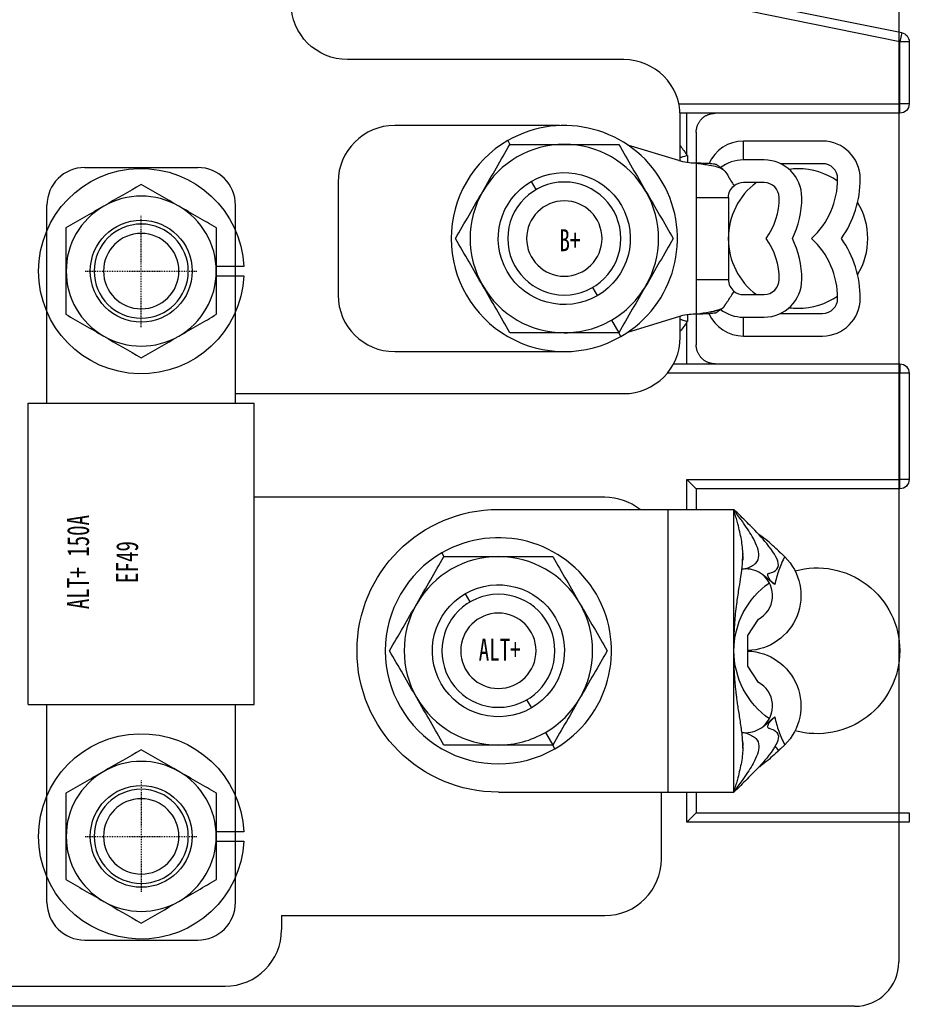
# Model space of a CAD drawing. Header units: inches. Extents: x 47316 to 59086, y 3141 to 11743.
# Drawn here: x 50879.3 to 50985.5, y 9934.3 to 10052.1 of the extents above; entities that cross this region are included whole.
import ezdxf
from ezdxf.enums import TextEntityAlignment as Align

# ---------------------------------------------------------------- set-up
doc = ezdxf.new("R2010")
doc.units = ezdxf.units.IN
doc.header["$MEASUREMENT"] = 0
doc.linetypes.add('CENTER', pattern=[0.6, 0.375, -0.075, 0.075, -0.075])
doc.styles.add('仿宋', font='仿宋_GB2312.ttf', dxfattribs={"width": 0.7})

msp = doc.modelspace()

# ---------------------------------------------------------------- linework, layer by layer
at = {"color": 0, "linetype": 'Continuous', "lineweight": 15}
for p, q in [((50984.24, 10200.36), (50984.24, 9939.58)), ((50984.35, 10049.46), (50963.77, 10053.63)), ((50963.88, 10054.76), (50984.58, 10050.57)), ((50984.58, 10050.57), (50984.35, 10049.46)), ((50985.48, 10049.46), (50984.35, 10049.46)), ((50984.35, 10042.06), (50984.35, 10049.46)), ((50985.48, 10049.46), (50985.48, 10042.06)), ((50951.39, 10047.34), (50918.43, 10047.34)), ((50957.98, 10042.06), (50984.35, 10042.06)), ((50985.48, 10042.06), (50984.35, 10042.06)), ((50984.35, 10040.93), (50984.35, 10042.06)), ((50984.35, 10040.93), (50958.13, 10040.93)), ((50958.93, 10035.97), (50958.93, 10040.93)), ((50958.14, 10035.21), (50958.14, 10040.59)), ((50943.29, 10039.47), (50924.05, 10039.47)), ((50960.05, 10038.68), (50960.05, 10034.97)), ((50937.55, 10037.66), (50937.81, 10037.22)), ((50957.96, 10035.27), (50951.89, 10037.13)), ((50975.13, 10037.61), (50965.68, 10037.61)), ((50965.68, 10035.36), (50965.68, 10037.61)), ((50958.99, 10035.89), (50958.99, 10035.04)), ((50960.05, 10034.97), (50959.94, 10034.97)), ((50960.05, 10034.97), (50960.05, 10030.86)), ((50968.15, 10035.36), (50965.68, 10035.36)), ((50975.13, 10034.91), (50970.12, 10034.91)), ((50917.3, 10032.72), (50917.3, 10019.22)), ((50940.93, 10031.82), (50940.37, 10032.79)), ((50968.15, 10032.66), (50965.68, 10032.66)), ((50960.05, 10030.86), (50960.05, 10021.08)), ((50963.88, 10030.86), (50963.88, 10021.08)), ((50902.76, 10022.08), (50902.79, 10022.08)), ((50906.04, 10022.64), (50902.79, 10022.64)), ((50902.79, 10021.51), (50906.04, 10021.51)), ((50960.05, 10021.08), (50960.05, 10016.97)), ((50947.68, 10020.12), (50948.24, 10019.15)), ((50965.68, 10019.28), (50968.15, 10019.28)), ((50949.93, 10016.23), (50950.8, 10014.72)), ((50951.89, 10014.8), (50957.96, 10016.67)), ((50958.14, 10014.2), (50958.14, 10016.72)), ((50958.93, 10011.01), (50958.93, 10015.97)), ((50958.99, 10016.9), (50958.99, 10016.05)), ((50959.94, 10016.97), (50960.05, 10016.97)), ((50960.05, 10016.97), (50960.05, 10013.26)), ((50965.68, 10016.58), (50968.15, 10016.58)), ((50965.68, 10014.33), (50965.68, 10016.58)), ((50970.12, 10017.03), (50975.13, 10017.03)), ((50951.05, 10014.28), (50950.8, 10014.72)), ((50965.68, 10014.33), (50975.13, 10014.33)), ((50924.05, 10012.47), (50943.29, 10012.47)), ((50957.34, 10011.01), (50984.35, 10011.01)), ((50984.35, 10011.01), (50984.35, 10009.88)), ((50985.48, 10009.88), (50956.58, 10009.88)), ((50984.35, 9997.21), (50984.35, 10009.88)), ((50985.48, 10009.88), (50985.48, 9997.21)), ((50905.04, 10007.45), (50951.39, 10007.45)), ((50960.05, 9996.09), (50958.93, 9997.21)), ((50958.93, 9993.61), (50958.93, 9997.21)), ((50958.93, 9997.21), (50984.35, 9997.21)), ((50985.48, 9997.21), (50984.35, 9997.21)), ((50984.35, 9996.09), (50984.35, 9997.21)), ((50984.35, 9996.09), (50960.05, 9996.09)), ((50960.05, 9996.09), (50960.05, 9993.61)), ((50949.14, 9995.08), (50907.29, 9995.08)), ((50936.43, 9993.61), (50956.68, 9993.61)), ((50956.68, 9959.86), (50956.68, 9993.61)), ((50956.68, 9993.61), (50964.55, 9993.61)), ((50964.55, 9959.86), (50964.55, 9993.61)), ((50929.68, 9988.43), (50929.93, 9987.99)), ((50969.42, 9984.64), (50967.99, 9985.81)), ((50933.05, 9982.59), (50932.49, 9983.56)), ((50966.19, 9978.56), (50967.49, 9980.52)), ((50966.19, 9976.77), (50966.19, 9978.56)), ((50966.19, 9974.92), (50966.19, 9976.71)), ((50967.49, 9972.96), (50966.19, 9974.92)), ((50939.8, 9970.89), (50940.37, 9969.92)), ((50967.99, 9967.67), (50969.42, 9968.84)), ((50942.05, 9967), (50942.92, 9965.49)), ((50943.18, 9965.05), (50942.92, 9965.49)), ((50936.43, 9959.86), (50956.68, 9959.86)), ((50955.89, 9951.88), (50955.89, 9959.87)), ((50956.68, 9959.86), (50964.55, 9959.86)), ((50958.93, 9956.26), (50958.93, 9959.86)), ((50960.05, 9959.86), (50960.05, 9957.39)), ((50958.93, 9956.26), (50960.05, 9957.39)), ((50960.05, 9957.39), (50985.48, 9957.39)), ((50985.48, 9956.26), (50958.93, 9956.26)), ((50906.04, 9955.14), (50902.79, 9955.14)), ((50902.76, 9954.58), (50902.79, 9954.58)), ((50902.79, 9954.01), (50906.04, 9954.01)), ((50910.55, 9945.13), (50949.14, 9945.13)), ((50910.55, 9945.13), (50910.55, 9943.44)), ((50873.65, 9936.69), (50903.8, 9936.69)), ((50978.95, 9934.29), (50565.52, 9934.29))]:
    msp.add_line(p, q, dxfattribs=at)
at = {"color": 0, "lineweight": 15}
for p, q in [((50887.04, 10034.45), (50900.54, 10034.45)), ((50882.54, 10006.33), (50882.54, 10029.95)), ((50905.04, 10006.33), (50905.04, 10029.95)), ((50880.29, 9970.33), (50880.29, 10006.33)), ((50880.29, 10006.33), (50907.29, 10006.33)), ((50907.29, 9970.33), (50907.29, 10006.33)), ((50880.29, 9970.33), (50907.29, 9970.33)), ((50882.54, 9946.7), (50882.54, 9970.33)), ((50905.04, 9946.7), (50905.04, 9970.33)), ((50985.48, 9957.39), (50985.48, 9956.26)), ((50887.04, 9942.2), (50900.54, 9942.2))]:
    msp.add_line(p, q, dxfattribs=at)
at = {"color": 0, "linetype": 'CENTER', "lineweight": 15, "ltscale": 0.108}
for p, q in [((50893.79, 10015.39), (50893.79, 10028.76)), ((50887.11, 10022.08), (50900.47, 10022.08)), ((50893.79, 9961.26), (50893.79, 9947.89)), ((50887.11, 9954.58), (50900.47, 9954.58))]:
    msp.add_line(p, q, dxfattribs=at)
at = {"color": 0, "lineweight": 15}
for centre in [(50893.79, 10022.08), (50893.79, 9954.58)]:
    msp.add_circle(centre, 6.08, dxfattribs=at)
at = {"color": 0, "linetype": 'Continuous', "lineweight": 15, "extrusion": (0, 0, -1)}
for centre, radius, start, end in [((-50918.43, 10054.09), 6.75, 270, 0), ((-50984.35, 10049.46), 1.12, 101.4533, 180), ((-50984.35, 10042.06), 1.12, 180, 270), ((-50944.3, 10025.97), 17.72, 141.3475, 145.9523), ((-50944.3, 10025.97), 7.88, 60, 240), ((-50959.94, 10041.72), 6.75, 270, 287.1027), ((-50893.79, 10022.08), 12.26, 182.6292, 177.3708), ((-50944.3, 10025.97), 7.88, 240, 60), ((-50965.68, 10030.86), 1.8, 0, 51.9525), ((-50959.94, 10010.22), 6.75, 72.8973, 90), ((-50944.3, 10025.97), 17.72, 214.0477, 218.6525), ((-50984.35, 10009.88), 1.12, 90, 180), ((-50984.35, 9997.21), 1.12, 180, 270), ((-50936.43, 9976.74), 16.88, 270, 90), ((-50965.97, 9983.33), 6.57, 134.9816, 268.135), ((-50974.45, 9976.74), 9.9, 74.6859, 180), ((-50936.43, 9976.74), 7.88, 60, 240), ((-50974.45, 9976.74), 9.9, 0, 55.0406), ((-50936.43, 9976.74), 7.88, 240, 60), ((-50974.45, 9976.74), 9.9, 304.9594, 0), ((-50965.97, 9970.15), 6.57, 91.865, 225.0184), ((-50974.45, 9976.74), 9.9, 180, 285.3141), ((-50893.79, 9954.58), 12.26, 182.6292, 177.3708)]:
    msp.add_arc(centre, radius, start, end, dxfattribs=at)
at = {"color": 0, "linetype": 'Continuous', "lineweight": 15}
for centre, radius, start, end in [((50951.39, 10040.59), 6.75, 0, 90), ((50924.05, 10032.72), 6.75, 90, 180), ((50944.3, 10025.97), 13.5, 300, 120), ((50943.29, 10032.72), 6.75, 86.4295, 90), ((50944.3, 10025.97), 13.5, 120, 300), ((50944.3, 10025.97), 11.25, 90, 150), ((50944.3, 10025.97), 11.25, 30, 90), ((50965.68, 10033.11), 4.5, 90, 156.4242), ((50975.13, 10033.11), 4.5, 0, 90), ((50965.68, 10030.86), 4.5, 90, 128.0475), ((50968.15, 10030.86), 4.5, 0, 90), ((50975.13, 10033.11), 1.8, 0, 90), ((50972.2, 10025.97), 8.33, 90, 97.3209), ((50972.2, 10025.97), 8.33, 55.4541, 90), ((50944.3, 10025.97), 6.75, 90, 270), ((50944.3, 10025.97), 6.75, 270, 90), ((50972.2, 10025.97), 8.33, 126.4838, 233.5162), ((50965.68, 10030.86), 1.8, 90, 128.0475), ((50968.15, 10030.86), 1.8, 0, 90), ((50967.16, 10033.11), 9.77, 312.9865, 0), ((50967.16, 10033.11), 12.47, 325.0352, 0), ((50944.3, 10025.97), 11.25, 150, 210), ((50944.3, 10025.97), 11.25, 330, 30), ((50893.79, 10022.08), 8.96, 60, 120), ((50944.3, 10025.97), 4.5, 90, 270), ((50944.3, 10025.97), 4.5, 270, 90), ((50961.45, 10030.86), 8.51, 324.8792, 0), ((50961.45, 10030.86), 11.21, 334.107, 0), ((50972.2, 10025.97), 8.33, 328.5928, 31.4072), ((50893.79, 10022.08), 8.96, 120, 240), ((50893.79, 10022.08), 8.96, 0, 60), ((50893.79, 10022.08), 5.62, 90, 270), ((50893.79, 10022.08), 5.62, 270, 90), ((50893.79, 10022.08), 4.5, 90, 270), ((50893.79, 10022.08), 4.5, 270, 90), ((50961.45, 10021.08), 8.51, 0, 35.1208), ((50961.45, 10021.08), 11.21, 0, 25.893), ((50967.16, 10018.83), 9.77, 0, 47.0135), ((50967.16, 10018.83), 12.47, 0, 34.9648), ((50893.79, 10022.08), 8.96, 300, 0), ((50965.68, 10021.08), 1.8, 180, 231.9525), ((50968.15, 10021.08), 4.5, 270, 0), ((50968.15, 10021.08), 1.8, 270, 0), ((50944.3, 10025.97), 11.25, 210, 270), ((50944.3, 10025.97), 11.25, 300, 330), ((50965.68, 10021.08), 1.8, 231.9525, 270), ((50924.05, 10019.22), 6.75, 180, 270), ((50972.2, 10025.97), 8.33, 270, 304.5459), ((50975.13, 10018.83), 1.8, 270, 0), ((50975.13, 10018.83), 4.5, 270, 0), ((50965.68, 10021.08), 4.5, 231.9525, 270), ((50972.2, 10025.97), 8.33, 262.6791, 270), ((50944.3, 10025.97), 11.25, 270, 300), ((50965.68, 10018.83), 4.5, 203.7178, 270), ((50893.79, 10022.08), 8.96, 240, 300), ((50951.39, 10014.2), 6.75, 270, 0), ((50943.29, 10019.22), 6.75, 270, 273.5705), ((50949.14, 9988.33), 6.75, 51.5658, 90), ((50936.43, 9976.74), 13.5, 300, 120), ((50936.43, 9976.74), 13.5, 120, 300), ((50936.43, 9976.74), 11.25, 90, 150), ((50936.43, 9976.74), 11.25, 30, 90), ((50965.97, 9985.11), 1.42, 90, 110.2528), ((50965.97, 9983.33), 3.19, 50.8512, 90), ((50965.97, 9983.33), 3.19, 298.2904, 50.8512), ((50936.43, 9976.74), 6.75, 90, 270), ((50936.43, 9976.74), 6.75, 270, 90), ((50936.43, 9976.74), 11.25, 150, 210), ((50936.43, 9976.74), 11.25, 330, 30), ((50936.43, 9976.74), 4.5, 90, 270), ((50936.43, 9976.74), 4.5, 270, 90), ((50965.97, 9970.15), 3.19, 309.1488, 61.7096), ((50936.43, 9976.74), 11.25, 210, 270), ((50936.43, 9976.74), 11.25, 300, 330), ((50965.97, 9970.15), 3.19, 270, 309.1488), ((50936.43, 9976.74), 11.25, 270, 300), ((50965.97, 9968.37), 1.42, 249.9525, 270), ((50893.79, 9954.58), 8.96, 60, 120), ((50893.79, 9954.58), 8.96, 120, 240), ((50893.79, 9954.58), 8.96, 0, 60), ((50893.79, 9954.58), 5.62, 90, 270), ((50893.79, 9954.58), 5.62, 270, 90), ((50893.79, 9954.58), 4.5, 90, 270), ((50893.79, 9954.58), 4.5, 270, 90), ((50893.79, 9954.58), 8.96, 300, 0), ((50949.14, 9951.88), 6.75, 270, 0), ((50893.79, 9954.58), 8.96, 240, 300), ((50903.8, 9943.44), 6.75, 270, 0), ((50978.95, 9939.58), 5.29, 270, 0)]:
    msp.add_arc(centre, radius, start, end, dxfattribs=at)
at = {"color": 0, "lineweight": 15}
for centre, start, end in [((50887.04, 10029.95), 90, 180), ((50900.54, 10029.95), 0, 90), ((50887.04, 9946.7), 180, 270), ((50900.54, 9946.7), 270, 0)]:
    msp.add_arc(centre, 4.5, start, end, dxfattribs=at)
at = {"color": 0, "linetype": 'Continuous', "lineweight": 15}
for points in [[(50960.05, 10038.68), (50960.05, 10040), (50960.99, 10040.93), (50962.3, 10040.93)], [(50962.3, 10011.01), (50960.99, 10011.01), (50960.05, 10011.94), (50960.05, 10013.26)]]:
    msp.add_rational_spline(points, [1, 0.804737854124, 0.804737854124, 1], degree=3, dxfattribs=at)
for points, degree in [([(50934.56, 10031.59), (50935.66, 10033.49), (50936.74, 10035.36), (50937.81, 10037.22)], 3), ([(50937.81, 10037.22), (50939.95, 10037.22), (50942.11, 10037.22), (50944.3, 10037.22)], 3), ([(50944.3, 10037.22), (50946.5, 10037.22), (50948.66, 10037.22), (50950.8, 10037.22)], 3), ([(50950.8, 10037.22), (50951.87, 10035.36), (50952.95, 10033.49), (50954.05, 10031.59)], 3), ([(50893.79, 10032.43), (50892.33, 10031.58), (50890.84, 10030.72), (50889.31, 10029.84)], 3), ([(50898.27, 10029.84), (50896.74, 10030.72), (50895.26, 10031.58), (50893.79, 10032.43)], 3), ([(50931.31, 10025.97), (50932.39, 10027.83), (50933.47, 10029.7), (50934.56, 10031.59)], 3), ([(50954.05, 10031.59), (50955.14, 10029.7), (50956.22, 10027.83), (50957.3, 10025.97)], 3), ([(50889.31, 10029.84), (50887.77, 10028.95), (50886.27, 10028.08), (50884.79, 10027.23)], 3), ([(50902.79, 10027.23), (50901.32, 10028.08), (50899.82, 10028.95), (50898.27, 10029.84)], 3), ([(50902.79, 10022.08), (50902.79, 10023.84), (50902.79, 10025.55), (50902.79, 10027.23)], 3), ([(50934.56, 10020.34), (50933.47, 10022.24), (50932.39, 10024.11), (50931.31, 10025.97)], 3), ([(50957.3, 10025.97), (50956.22, 10024.11), (50955.14, 10022.24), (50954.05, 10020.34)], 3), ([(50902.79, 10016.92), (50902.79, 10018.61), (50902.79, 10020.32), (50902.79, 10022.08)], 3), ([(50937.81, 10014.72), (50936.74, 10016.58), (50935.66, 10018.45), (50934.56, 10020.34)], 3), ([(50954.05, 10020.34), (50952.95, 10018.45), (50951.87, 10016.58), (50950.8, 10014.72)], 3), ([(50960.05, 10016.97), (50960.63, 10017.04), (50961.19, 10017.12), (50961.62, 10017.2)], 3), ([(50884.79, 10016.92), (50886.27, 10016.07), (50887.77, 10015.21), (50889.31, 10014.31)], 3), ([(50898.27, 10014.31), (50899.82, 10015.21), (50901.32, 10016.07), (50902.79, 10016.92)], 3), ([(50889.31, 10014.31), (50890.84, 10013.43), (50892.33, 10012.57), (50893.79, 10011.73)], 3), ([(50893.79, 10011.73), (50895.26, 10012.57), (50896.74, 10013.43), (50898.27, 10014.31)], 3), ([(50944.3, 10014.72), (50942.11, 10014.72), (50939.95, 10014.72), (50937.81, 10014.72)], 3), ([(50950.8, 10014.72), (50948.66, 10014.72), (50946.5, 10014.72), (50944.3, 10014.72)], 3), ([(50967.74, 9990.47), (50967.67, 9990.52), (50967.6, 9990.57), (50967.53, 9990.61)], 3), ([(50926.69, 9982.36), (50927.78, 9984.26), (50928.86, 9986.13), (50929.93, 9987.99)], 3), ([(50929.93, 9987.99), (50932.08, 9987.99), (50934.24, 9987.99), (50936.43, 9987.99)], 3), ([(50936.43, 9987.99), (50938.62, 9987.99), (50940.78, 9987.99), (50942.92, 9987.99)], 3), ([(50942.92, 9987.99), (50944, 9986.13), (50945.08, 9984.26), (50946.17, 9982.36)], 3), ([(50965.58, 9987.67), (50965.59, 9987.74), (50965.6, 9987.81), (50965.6, 9987.88)], 3), ([(50965.61, 9988.35), (50965.61, 9988.25)], 1), ([(50923.44, 9976.74), (50924.51, 9978.6), (50925.59, 9980.47), (50926.69, 9982.36)], 3), ([(50946.17, 9982.36), (50947.27, 9980.47), (50948.35, 9978.6), (50949.42, 9976.74)], 3), ([(50926.69, 9971.11), (50925.59, 9973.01), (50924.51, 9974.88), (50923.44, 9976.74)], 3), ([(50949.42, 9976.74), (50948.35, 9974.88), (50947.27, 9973.01), (50946.17, 9971.11)], 3), ([(50929.93, 9965.49), (50928.86, 9967.35), (50927.78, 9969.22), (50926.69, 9971.11)], 3), ([(50946.17, 9971.11), (50945.08, 9969.22), (50944, 9967.35), (50942.92, 9965.49)], 3), ([(50936.43, 9965.49), (50934.24, 9965.49), (50932.08, 9965.49), (50929.93, 9965.49)], 3), ([(50942.92, 9965.49), (50940.78, 9965.49), (50938.62, 9965.49), (50936.43, 9965.49)], 3), ([(50969.86, 9964.85), (50969.75, 9965.01), (50969.63, 9965.16), (50969.53, 9965.32)], 3), ([(50893.79, 9964.93), (50892.33, 9964.08), (50890.84, 9963.22), (50889.31, 9962.34)], 3), ([(50898.27, 9962.34), (50896.74, 9963.22), (50895.26, 9964.08), (50893.79, 9964.93)], 3), ([(50965.61, 9965.23), (50965.61, 9965.13)], 1), ([(50967.54, 9962.87), (50967.6, 9962.92), (50967.67, 9962.97), (50967.74, 9963.01)], 3), ([(50889.31, 9962.34), (50887.77, 9961.45), (50886.27, 9960.58), (50884.79, 9959.73)], 3), ([(50902.79, 9959.73), (50901.32, 9960.58), (50899.82, 9961.45), (50898.27, 9962.34)], 3), ([(50902.79, 9954.58), (50902.79, 9956.34), (50902.79, 9958.05), (50902.79, 9959.73)], 3), ([(50902.79, 9949.42), (50902.79, 9951.11), (50902.79, 9952.82), (50902.79, 9954.58)], 3), ([(50884.79, 9949.42), (50886.27, 9948.57), (50887.77, 9947.71), (50889.31, 9946.81)], 3), ([(50898.27, 9946.81), (50899.82, 9947.71), (50901.32, 9948.57), (50902.79, 9949.42)], 3), ([(50889.31, 9946.81), (50890.84, 9945.93), (50892.33, 9945.07), (50893.79, 9944.23)], 3), ([(50893.79, 9944.23), (50895.26, 9945.07), (50896.74, 9945.93), (50898.27, 9946.81)], 3)]:
    msp.add_open_spline(points, degree=degree, dxfattribs=at)
for points, knots in [([(50958.99, 10035.89), (50958.99, 10035.89), (50958.97, 10035.88), (50958.89, 10035.86), (50958.83, 10035.84), (50958.68, 10035.8), (50958.59, 10035.77), (50958.39, 10035.71), (50958.28, 10035.67), (50958.15, 10035.63), (50958.15, 10035.63), (50958.14, 10035.63)], [0, 0, 0, 0, 0.243157, 0.243157, 0.486028, 0.486028, 0.733349, 0.733349, 0.991105, 0.991105, 1, 1, 1, 1]), ([(50962.46, 10034.8), (50962.45, 10034.8), (50962.44, 10034.81), (50962.37, 10034.83), (50962.19, 10034.86), (50961.79, 10034.9), (50961.64, 10034.91), (50961.19, 10034.93), (50960.91, 10034.94), (50960.43, 10034.96), (50960.24, 10034.96), (50960.05, 10034.97)], [0, 0, 0, 0, 0.058988, 0.058988, 0.509906, 0.509906, 0.700251, 0.700251, 0.89286, 0.89286, 1, 1, 1, 1]), ([(50960.05, 10034.97), (50960.62, 10034.9), (50961.17, 10034.82), (50961.98, 10034.68), (50962.27, 10034.61), (50962.92, 10034.42), (50963.2, 10034.3), (50963.76, 10033.74), (50963.9, 10033.3), (50964.32, 10032.66), (50964.44, 10032.47), (50964.57, 10032.28)], [0, 0, 0, 0, 0.084403, 0.084403, 0.157287, 0.157287, 0.28581, 0.28581, 0.785313, 0.785313, 1, 1, 1, 1]), ([(50963.25, 10034.24), (50963.21, 10034.27), (50963.15, 10034.31), (50963.06, 10034.37), (50962.98, 10034.42), (50962.92, 10034.47), (50962.85, 10034.52), (50962.77, 10034.57), (50962.68, 10034.64), (50962.57, 10034.72), (50962.5, 10034.77), (50962.46, 10034.8)], [0, 0, 0, 0, 0.143825, 0.230465, 0.32688, 0.421938, 0.472292, 0.552463, 0.709533, 0.812557, 1, 1, 1, 1]), ([(50960.05, 10030.86), (50960.4, 10030.86), (50961.28, 10030.86), (50961.99, 10030.86), (50962.9, 10030.86), (50963.54, 10030.86), (50963.52, 10030.86), (50963.62, 10030.86), (50963.7, 10030.86), (50963.81, 10030.86), (50963.86, 10030.86), (50963.88, 10030.86)], [0, 0, 0, 0, 0.048974, 0.130598, 0.130598, 0.275499, 0.347949, 0.420399, 0.710199, 0.891325, 1, 1, 1, 1]), ([(50884.79, 10027.23), (50884.79, 10025.55), (50884.79, 10023.84), (50884.79, 10020.34), (50884.79, 10018.61), (50884.79, 10016.92)], [0, 0, 0, 0, 0.5, 0.5, 1, 1, 1, 1]), ([(50960.05, 10021.08), (50960.4, 10021.08), (50961.28, 10021.08), (50961.99, 10021.08), (50962.9, 10021.08), (50963.54, 10021.08), (50963.52, 10021.08), (50963.62, 10021.08), (50963.7, 10021.08), (50963.81, 10021.08), (50963.86, 10021.08), (50963.88, 10021.08)], [0, 0, 0, 0, 0.048974, 0.130598, 0.130598, 0.275499, 0.347949, 0.420399, 0.710199, 0.891325, 1, 1, 1, 1]), ([(50961.62, 10017.2), (50961.81, 10017.23), (50961.97, 10017.26), (50962.15, 10017.31), (50962.19, 10017.31), (50962.25, 10017.33), (50962.28, 10017.34), (50962.35, 10017.36), (50962.38, 10017.37), (50962.44, 10017.38), (50962.47, 10017.39), (50962.53, 10017.41), (50962.56, 10017.41), (50962.61, 10017.43), (50962.64, 10017.44), (50962.69, 10017.46), (50962.72, 10017.46), (50962.77, 10017.48), (50962.79, 10017.49), (50962.84, 10017.51), (50962.86, 10017.51), (50962.91, 10017.53), (50962.93, 10017.54), (50962.97, 10017.55), (50962.99, 10017.56), (50963.03, 10017.58), (50963.05, 10017.59), (50963.08, 10017.6), (50963.1, 10017.61), (50963.13, 10017.63), (50963.15, 10017.64), (50963.17, 10017.65), (50963.19, 10017.66), (50963.21, 10017.68), (50963.23, 10017.68), (50963.25, 10017.7), (50963.26, 10017.71), (50963.28, 10017.72), (50963.29, 10017.73), (50963.31, 10017.75), (50963.31, 10017.76), (50963.33, 10017.77), (50963.34, 10017.78), (50963.35, 10017.8), (50963.35, 10017.8), (50963.36, 10017.82), (50963.37, 10017.83), (50963.38, 10017.84), (50963.38, 10017.85), (50963.4, 10017.87), (50963.41, 10017.89), (50963.42, 10017.91), (50963.43, 10017.92), (50963.44, 10017.94), (50963.44, 10017.95), (50963.45, 10017.96), (50963.46, 10017.97), (50963.47, 10017.98), (50963.47, 10017.99), (50963.48, 10018.01), (50963.49, 10018.02), (50963.5, 10018.03), (50963.5, 10018.04), (50963.51, 10018.06), (50963.52, 10018.06), (50963.55, 10018.1), (50963.57, 10018.13), (50963.67, 10018.29), (50963.76, 10018.42), (50964.08, 10018.92), (50964.32, 10019.29), (50964.57, 10019.66)], [0.0863906, 0.0863906, 0.0863906, 0.0863906, 0.1221912, 0.1221912, 0.1310613, 0.1310613, 0.139928, 0.139928, 0.1487946, 0.1487946, 0.1576612, 0.1576612, 0.1665278, 0.1665278, 0.1753944, 0.1753944, 0.184261, 0.184261, 0.1931276, 0.1931276, 0.2019942, 0.2019942, 0.2108608, 0.2108608, 0.2197275, 0.2197275, 0.2285941, 0.2285941, 0.2374607, 0.2374607, 0.2463274, 0.2463274, 0.2551941, 0.2551941, 0.2640608, 0.2640608, 0.2729275, 0.2729275, 0.281794, 0.281794, 0.2906603, 0.2906603, 0.2995263, 0.2995263, 0.3083922, 0.3083922, 0.3172579, 0.3172579, 0.3261236, 0.3261236, 0.3438548, 0.3438548, 0.3527204, 0.3527204, 0.361586, 0.361586, 0.3704516, 0.3704516, 0.3793172, 0.3793172, 0.3881828, 0.3881828, 0.3970484, 0.3970484, 0.405914, 0.405914, 0.4413764, 0.4413764, 0.5832263, 0.5832263, 1, 1, 1, 1]), ([(50960.05, 10016.97), (50960.81, 10016.99), (50961.48, 10017.02), (50962.09, 10017.07), (50962.29, 10017.09), (50962.42, 10017.12), (50962.44, 10017.13), (50962.46, 10017.14)], [0, 0, 0, 0, 0.435651, 0.435651, 0.871301, 0.871301, 1, 1, 1, 1]), ([(50962.46, 10017.14), (50962.5, 10017.17), (50962.57, 10017.22), (50962.68, 10017.3), (50962.77, 10017.37), (50962.85, 10017.43), (50962.92, 10017.47), (50962.98, 10017.52), (50963.06, 10017.57), (50963.15, 10017.63), (50963.21, 10017.67), (50963.25, 10017.7)], [0, 0, 0, 0, 0.186771, 0.289659, 0.446951, 0.52686, 0.577138, 0.672186, 0.768595, 0.855488, 1, 1, 1, 1]), ([(50958.99, 10016.05), (50958.99, 10016.05), (50958.97, 10016.06), (50958.89, 10016.08), (50958.83, 10016.1), (50958.68, 10016.14), (50958.59, 10016.17), (50958.39, 10016.23), (50958.28, 10016.27), (50958.15, 10016.31), (50958.15, 10016.31), (50958.14, 10016.31)], [0, 0, 0, 0, 0.243157, 0.243157, 0.486028, 0.486028, 0.733349, 0.733349, 0.991105, 0.991105, 1, 1, 1, 1]), ([(50968.69, 9985.97), (50968.74, 9985.99), (50969.06, 9986.08), (50969.74, 9986.35), (50970.06, 9987.33), (50968.85, 9989.22), (50967, 9991.18), (50965.74, 9992.44), (50965.17, 9993.01), (50964.82, 9993.35), (50964.68, 9993.49), (50964.6, 9993.57), (50964.55, 9993.61)], [0, 0, 0, 0, 0.020393, 0.123978, 0.303631, 0.603053, 0.818636, 0.890497, 0.962358, 0.978328, 0.986312, 1, 1, 1, 1]), ([(50965.97, 9986.53), (50966.2, 9986.63), (50966.65, 9986.83), (50967.33, 9987.28), (50967.7, 9988.26), (50967.07, 9989.91), (50966, 9991.56), (50965.26, 9992.59), (50964.92, 9993.06), (50964.71, 9993.34), (50964.63, 9993.44), (50964.58, 9993.51), (50964.55, 9993.55)], [0, 0, 0, 0, 0.095629, 0.191258, 0.357114, 0.633539, 0.832565, 0.898907, 0.965249, 0.979992, 0.987363, 1, 1, 1, 1]), ([(50965.61, 9988.23), (50965.61, 9988.8), (50965.48, 9989.99), (50965.13, 9991.48), (50964.84, 9992.53), (50964.7, 9993), (50964.62, 9993.27), (50964.59, 9993.38), (50964.57, 9993.44), (50964.55, 9993.48)], [0, 0, 0, 0, 0.35865, 0.70697, 0.823076, 0.939182, 0.964984, 0.977884, 1, 1, 1, 1]), ([(50970.12, 9988.43), (50969.87, 9988.67), (50969.36, 9989.15), (50968.54, 9989.88), (50967.94, 9990.33), (50967.62, 9990.55)], [0, 0, 0, 0, 0.313041, 0.626082, 1, 1, 1, 1]), ([(50964.55, 9977.26), (50964.56, 9977.79), (50964.58, 9978.75), (50964.65, 9980.04), (50964.75, 9981.21), (50964.88, 9982.26), (50965.01, 9983.22), (50965.16, 9984.19), (50965.35, 9985.37), (50965.56, 9986.82), (50965.61, 9987.82), (50965.61, 9988.35)], [0, 0, 0, 0, 0.139538, 0.249707, 0.333115, 0.427783, 0.500402, 0.576505, 0.687841, 0.830386, 1, 1, 1, 1]), ([(50965.61, 9988.09), (50965.61, 9987.98), (50965.6, 9987.79), (50965.59, 9987.61), (50965.58, 9987.53)], [0, 0, 0, 0, 0.565758, 1, 1, 1, 1]), ([(50970.62, 9987.98), (50970.33, 9987.46), (50970.09, 9986.92), (50969.71, 9985.79), (50969.56, 9985.22), (50969.42, 9984.64)], [0, 0, 0, 0, 0.5, 0.5, 1, 1, 1, 1]), ([(50969.86, 9988.63), (50969.91, 9988.59), (50969.97, 9988.55), (50970.12, 9988.43), (50970.2, 9988.36), (50970.38, 9988.21), (50970.47, 9988.12), (50970.58, 9988.02), (50970.6, 9988), (50970.62, 9987.98)], [0, 0, 0, 0, 0.312214, 0.312214, 0.62434, 0.62434, 0.938004, 0.938004, 1, 1, 1, 1]), ([(50969.42, 9984.64), (50969.3, 9984.74), (50969.19, 9984.85), (50968.98, 9985.06), (50968.89, 9985.17), (50968.73, 9985.39), (50968.67, 9985.51), (50968.58, 9985.7), (50968.57, 9985.79), (50968.58, 9985.9), (50968.61, 9985.93), (50968.66, 9985.96), (50968.67, 9985.97), (50968.69, 9985.97)], [0, 0, 0, 0, 0.191053, 0.191053, 0.380742, 0.380742, 0.591944, 0.591944, 0.798913, 0.798913, 0.953205, 0.953205, 1, 1, 1, 1]), ([(50965.61, 9965.13), (50965.61, 9965.68), (50965.55, 9966.76), (50965.3, 9968.42), (50965.09, 9969.75), (50964.95, 9970.68), (50964.88, 9971.24), (50964.81, 9971.79), (50964.74, 9972.47), (50964.66, 9973.41), (50964.58, 9974.69), (50964.56, 9975.67), (50964.55, 9976.22)], [0, 0, 0, 0, 0.184566, 0.348019, 0.487052, 0.543799, 0.590768, 0.632636, 0.685143, 0.762113, 0.865942, 1, 1, 1, 1]), ([(50968.69, 9967.51), (50968.64, 9967.52), (50968.6, 9967.55), (50968.57, 9967.63), (50968.57, 9967.68), (50968.6, 9967.81), (50968.63, 9967.89), (50968.73, 9968.07), (50968.8, 9968.18), (50968.97, 9968.4), (50969.08, 9968.53), (50969.27, 9968.71), (50969.35, 9968.77), (50969.42, 9968.84)], [0, 0, 0, 0, 0.154533, 0.154533, 0.308214, 0.308214, 0.478556, 0.478556, 0.670955, 0.670955, 0.881162, 0.881162, 1, 1, 1, 1]), ([(50969.42, 9968.84), (50969.56, 9968.26), (50969.71, 9967.69), (50970.09, 9966.56), (50970.33, 9966.02), (50970.62, 9965.5)], [0, 0, 0, 0, 0.5, 0.5, 1, 1, 1, 1]), ([(50968.69, 9967.51), (50968.74, 9967.49), (50969.06, 9967.4), (50969.74, 9967.12), (50970.06, 9966.15), (50968.85, 9964.26), (50967, 9962.3), (50965.74, 9961.04), (50965.17, 9960.47), (50964.82, 9960.13), (50964.68, 9959.99), (50964.6, 9959.91), (50964.55, 9959.86)], [0, 0, 0, 0, 0.020393, 0.123978, 0.303631, 0.603053, 0.818636, 0.890497, 0.962358, 0.978328, 0.986312, 1, 1, 1, 1]), ([(50965.97, 9966.95), (50966.2, 9966.85), (50966.65, 9966.65), (50967.33, 9966.2), (50967.7, 9965.22), (50967.07, 9963.57), (50966, 9961.92), (50965.26, 9960.89), (50964.92, 9960.42), (50964.71, 9960.14), (50964.63, 9960.04), (50964.58, 9959.97), (50964.55, 9959.93)], [0, 0, 0, 0, 0.095629, 0.191258, 0.357114, 0.633539, 0.832565, 0.898907, 0.965249, 0.979992, 0.987363, 1, 1, 1, 1]), ([(50965.61, 9965.29), (50965.62, 9964.7), (50965.49, 9963.5), (50965.13, 9962), (50964.84, 9960.95), (50964.7, 9960.48), (50964.62, 9960.21), (50964.59, 9960.1), (50964.57, 9960.04), (50964.55, 9960)], [0, 0, 0, 0, 0.362936, 0.708928, 0.824258, 0.939589, 0.965218, 0.978032, 1, 1, 1, 1]), ([(50965.57, 9965.98), (50965.58, 9965.89), (50965.6, 9965.69), (50965.61, 9965.5), (50965.61, 9965.39)], [0, 0, 0, 0, 0.459009, 1, 1, 1, 1]), ([(50970.62, 9965.5), (50970.52, 9965.41), (50970.43, 9965.32), (50970.25, 9965.16), (50970.16, 9965.08), (50970.04, 9964.99), (50970, 9964.96), (50969.93, 9964.9), (50969.89, 9964.87), (50969.86, 9964.85)], [0, 0, 0, 0, 0.323945, 0.323945, 0.648544, 0.648544, 0.80292, 0.80292, 1, 1, 1, 1]), ([(50970.12, 9965.05), (50969.87, 9964.81), (50969.36, 9964.33), (50968.56, 9963.62), (50967.99, 9963.19), (50967.69, 9962.98)], [0, 0, 0, 0, 0.32234, 0.64468, 1, 1, 1, 1]), ([(50884.79, 9959.73), (50884.79, 9958.05), (50884.79, 9956.34), (50884.79, 9952.84), (50884.79, 9951.11), (50884.79, 9949.42)], [0, 0, 0, 0, 0.5, 0.5, 1, 1, 1, 1])]:
    msp.add_open_spline(points, degree=3, knots=knots, dxfattribs=at)

# ---------------------------------------------------------------- texts
at = {"color": 0, "linetype": 'Continuous', "lineweight": 15, "style": '仿宋', "width": 0.7}
for s, p in [('B+', (50944.97, 10025.77)), ('ALT+', (50936.58, 9976.89))]:
    msp.add_text(s, height=2.625, dxfattribs=at).set_placement(p, align=Align.MIDDLE)
for s, p in [('ALT+ 150A', (50886.27, 9987.34)), ('EF49', (50892.12, 9987.34))]:
    msp.add_text(s, height=2.625, rotation=90, dxfattribs=at).set_placement(p, align=Align.MIDDLE)

doc.saveas('drawing.dxf')
